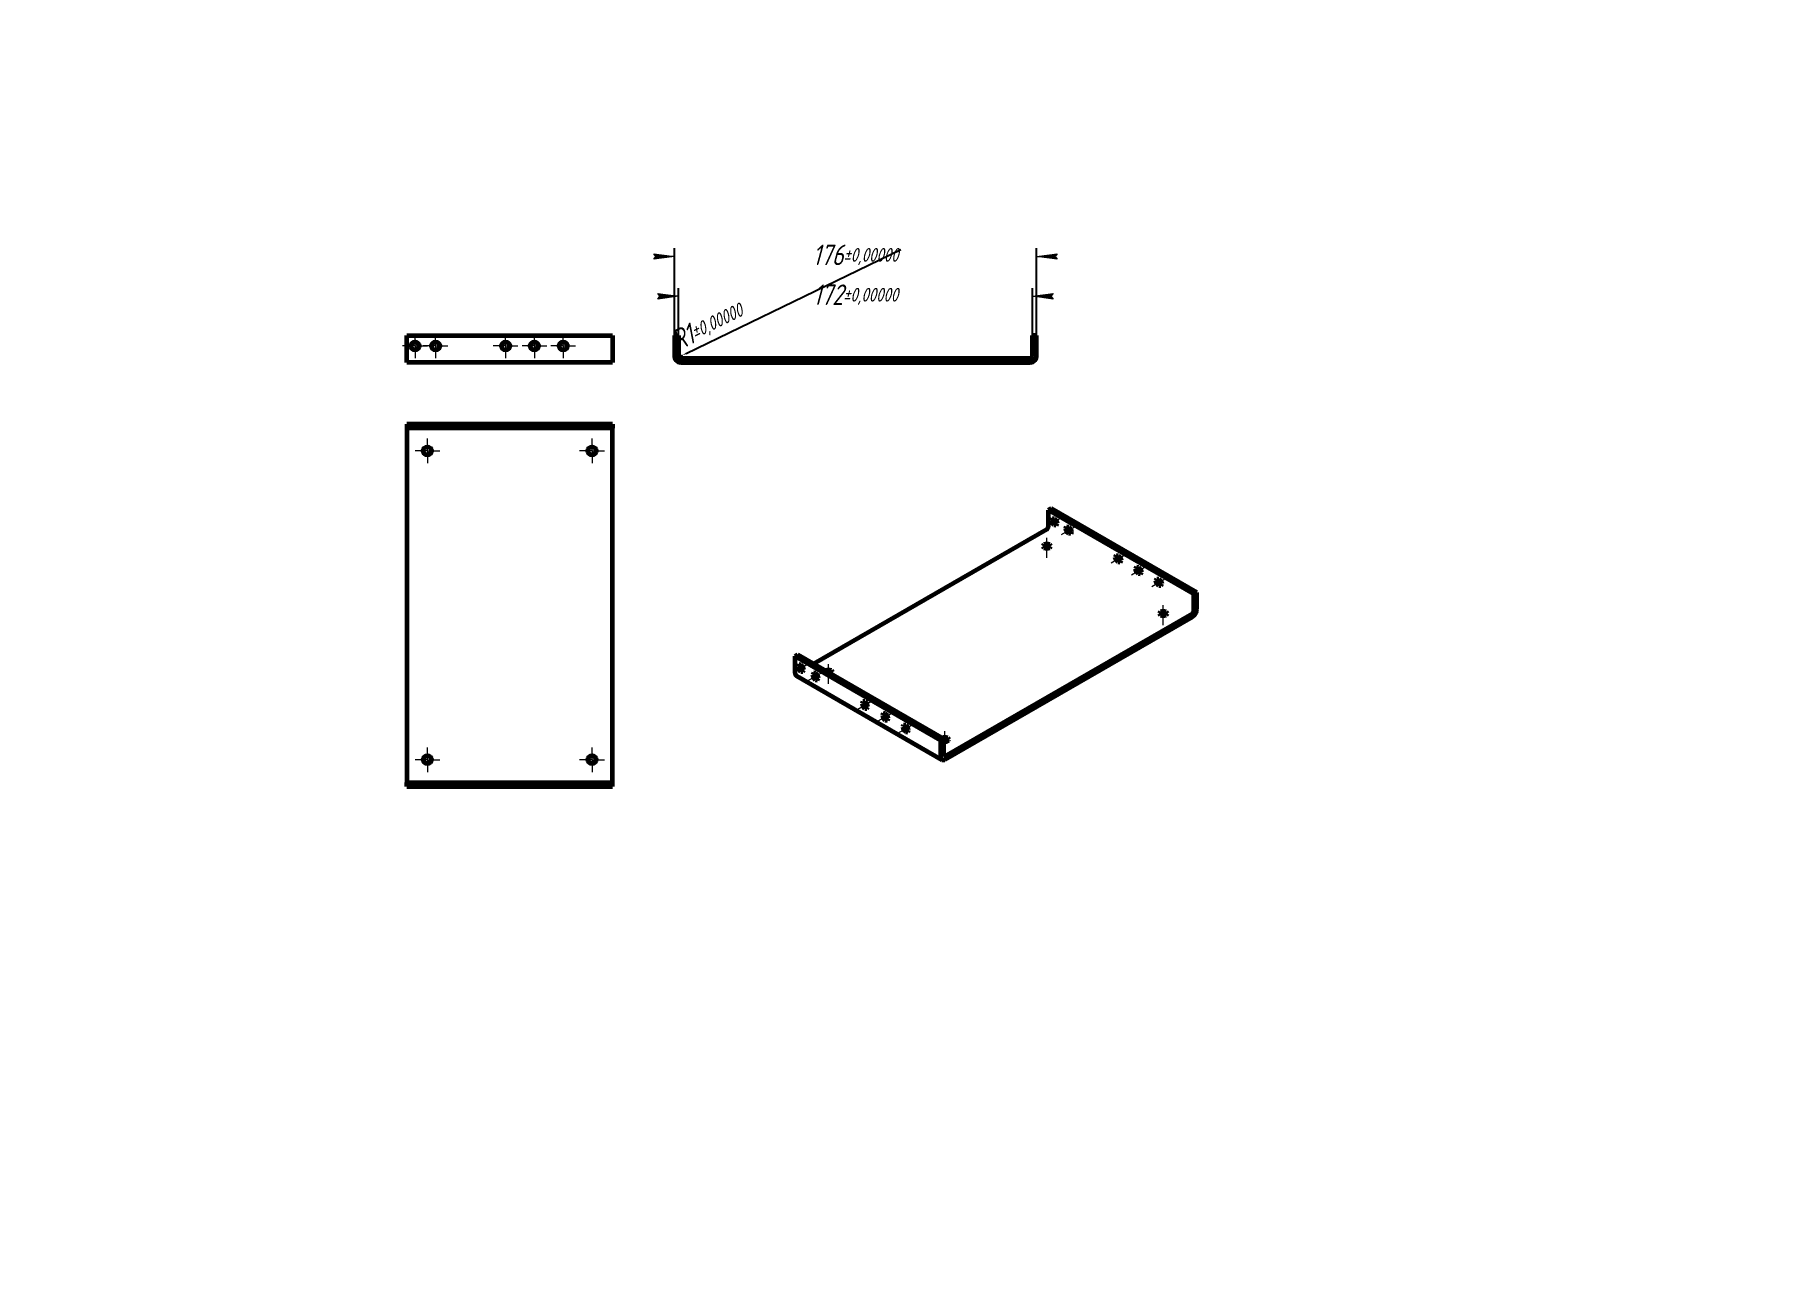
# Model space of a CAD drawing. Header units: millimetres. Extents: x 0 to 420, y 0 to 297.
import ezdxf

# ---------------------------------------------------------------- set-up
doc = ezdxf.new("R2010")
doc.units = ezdxf.units.MM
for name, pattern in [('K5LT_AXLED', [12, 7.5, -1.5, 1.5, -1.5]), ('K5LT_BASIC', [0]), ('K5LT_THIN', [0])]:
    doc.linetypes.add(name, pattern=pattern)
doc.layers.add('Системный слой', color=7, linetype='Continuous')
doc.styles.add('KDIMTEXTSTYLE', font='GOST_AU.SHX', dxfattribs={"width": 0.96, "oblique": 15, "height": 5})
doc.dimstyles.new('KDIMSTYLE (0.50)', dxfattribs={"dimtxt": 5, "dimasz": 1, "dimexe": 2, "dimexo": 0, "dimgap": 1, "dimtad": 1, "dimlfac": 2, "dimtxsty": 'KDIMTEXTSTYLE', "dimsah": 1, "dimcen": 0, "dimdle": 1, "dimadec": 0, "dimazin": 0, "dimtfac": 0.667, "dimtmove": 0, "dimatfit": 3, "dimfxl": 1, "dimtvp": 1, "dimtolj": 1, "dimtzin": 0, "dimarcsym": 0})

# ---------------------------------------------------------------- blocks, each defined once
blk = doc.blocks.new('U0')
at = {"layer": 'Системный слой', "color": 30, "linetype": 'K5LT_AXLED', "lineweight": 18, "true_color": 0xff8000}
for q in [(92.42, 224.38), (89.42, 221.38), (95.42, 221.38), (92.42, 218.38)]:
    blk.add_line((92.42, 221.38), q, dxfattribs=at)
blk = doc.blocks.new('U1')
at = {"layer": 'Системный слой', "color": 30, "linetype": 'K5LT_AXLED', "lineweight": 18, "true_color": 0xff8000}
for q in [(97.42, 224.38), (94.42, 221.38), (100.42, 221.38), (97.42, 218.38)]:
    blk.add_line((97.42, 221.38), q, dxfattribs=at)
blk = doc.blocks.new('U2')
at = {"layer": 'Системный слой', "color": 30, "linetype": 'K5LT_AXLED', "lineweight": 18, "true_color": 0xff8000}
for q in [(114.42, 224.38), (111.42, 221.38), (117.42, 221.38), (114.42, 218.38)]:
    blk.add_line((114.42, 221.38), q, dxfattribs=at)
blk = doc.blocks.new('U3')
at = {"layer": 'Системный слой', "color": 30, "linetype": 'K5LT_AXLED', "lineweight": 18, "true_color": 0xff8000}
for q in [(121.42, 224.38), (118.42, 221.38), (124.42, 221.38), (121.42, 218.38)]:
    blk.add_line((121.42, 221.38), q, dxfattribs=at)
blk = doc.blocks.new('U4')
at = {"layer": 'Системный слой', "color": 30, "linetype": 'K5LT_AXLED', "lineweight": 18, "true_color": 0xff8000}
for q in [(128.42, 224.38), (125.42, 221.38), (131.42, 221.38), (128.42, 218.38)]:
    blk.add_line((128.42, 221.38), q, dxfattribs=at)
blk = doc.blocks.new('U5')
at = {"layer": 'Системный слой', "color": 30, "linetype": 'K5LT_AXLED', "lineweight": 18, "true_color": 0xff8000}
for q in [(95.42, 123.88), (92.42, 120.88), (98.42, 120.88), (95.42, 117.88)]:
    blk.add_line((95.42, 120.88), q, dxfattribs=at)
blk = doc.blocks.new('U6')
at = {"layer": 'Системный слой', "color": 30, "linetype": 'K5LT_AXLED', "lineweight": 18, "true_color": 0xff8000}
for q in [(95.42, 198.88), (92.42, 195.88), (98.42, 195.88), (95.42, 192.88)]:
    blk.add_line((95.42, 195.88), q, dxfattribs=at)
blk = doc.blocks.new('U7')
at = {"layer": 'Системный слой', "color": 30, "linetype": 'K5LT_AXLED', "lineweight": 18, "true_color": 0xff8000}
for q in [(135.42, 123.88), (132.42, 120.88), (138.42, 120.88), (135.42, 117.88)]:
    blk.add_line((135.42, 120.88), q, dxfattribs=at)
blk = doc.blocks.new('U8')
at = {"layer": 'Системный слой', "color": 30, "linetype": 'K5LT_AXLED', "lineweight": 18, "true_color": 0xff8000}
for q in [(135.42, 198.88), (132.42, 195.88), (138.42, 195.88), (135.42, 192.88)]:
    blk.add_line((135.42, 195.88), q, dxfattribs=at)
blk = doc.blocks.new('KDIMARROW_02')
at = {"layer": 'Системный слой'}
blk.add_hatch(color=0, dxfattribs=at).paths.add_polyline_path([(4.5, 0), (5, 0.66), (0, 0), (5, -0.66)])
at = {"layer": 'Системный слой', "color": 0, "linetype": 'K5LT_THIN', "lineweight": 18}
for p, q in [((0, 0), (-1, 0)), ((5, 0.66), (0, 0)), ((0, 0), (5, -0.66)), ((0, 0), (7, 0)), ((4.5, 0), (5, 0.66)), ((5, -0.66), (4.5, 0))]:
    blk.add_line(p, q, dxfattribs=at)
blk = doc.blocks.new('KDIMARROW_01')
at = {"layer": 'Системный слой'}
blk.add_hatch(color=0, dxfattribs=at).paths.add_polyline_path([(0, 0), (-5, 0.66), (-4.5, 0), (-5, -0.66)])
at = {"layer": 'Системный слой', "color": 0, "linetype": 'K5LT_THIN', "lineweight": 18}
for p, q in [((-4.5, 0), (-5, 0.66)), ((-5, 0.66), (0, 0)), ((0, 0), (-5, -0.66)), ((-5, -0.66), (-4.5, 0)), ((0, 0), (-1, 0))]:
    blk.add_line(p, q, dxfattribs=at)
blk = doc.blocks.new('U9')
at = {"layer": 'Системный слой', "color": 150, "linetype": 'K5LT_BASIC', "lineweight": 60, "true_color": 0x0080ff}
for p, q in [((220.11, 121.51), (220.42, 120.82)), ((220.42, 120.82), (221.11, 120.86)), ((221.11, 120.86), (221.17, 120.89))]:
    blk.add_line(p, q, dxfattribs=at)
blk = doc.blocks.new('U10')
at = {"layer": 'Системный слой', "color": 150, "linetype": 'K5LT_BASIC', "lineweight": 60, "true_color": 0x0080ff}
for p, q in [((220.82, 121.91), (220.92, 121.69)), ((220.92, 121.69), (221.17, 121.71))]:
    blk.add_line(p, q, dxfattribs=at)
blk = doc.blocks.new('U11')
at = {"layer": 'Системный слой', "color": 150, "linetype": 'K5LT_BASIC', "lineweight": 60, "true_color": 0x0080ff}
for p, q in [((186.17, 143.96), (186.37, 143.26)), ((186.37, 143.26), (186.87, 142.74))]:
    blk.add_line(p, q, dxfattribs=at)
blk = doc.blocks.new('U12')
at = {"layer": 'Системный слой', "color": 150, "linetype": 'K5LT_BASIC', "lineweight": 60, "true_color": 0x0080ff}
for p, q in [((185.67, 144.01), (185.46, 143.55)), ((185.46, 143.55), (185.67, 142.85)), ((186.17, 143.96), (185.67, 144.01)), ((185.67, 142.85), (186.17, 142.33)), ((186.67, 143.43), (186.17, 143.96)), ((186.87, 142.74), (186.67, 143.43)), ((186.17, 142.33), (186.67, 142.28)), ((186.67, 142.28), (186.87, 142.74))]:
    blk.add_line(p, q, dxfattribs=at)
blk = doc.blocks.new('U13')
at = {"layer": 'Системный слой', "color": 150, "linetype": 'K5LT_BASIC', "lineweight": 60, "true_color": 0x0080ff}
for p, q in [((189.2, 141.97), (189, 141.51)), ((189, 141.51), (189.2, 140.81)), ((189.7, 141.92), (189.2, 141.97)), ((189.2, 140.81), (189.7, 140.29)), ((190.2, 141.39), (189.7, 141.92)), ((189.7, 140.29), (190.2, 140.24)), ((190.41, 140.69), (190.2, 141.39)), ((190.2, 140.24), (190.41, 140.69))]:
    blk.add_line(p, q, dxfattribs=at)
blk = doc.blocks.new('U14')
at = {"layer": 'Системный слой', "color": 150, "linetype": 'K5LT_BASIC', "lineweight": 60, "true_color": 0x0080ff}
for p, q in [((189.7, 141.92), (189.91, 141.22)), ((189.91, 141.22), (190.41, 140.69))]:
    blk.add_line(p, q, dxfattribs=at)
blk = doc.blocks.new('U15')
at = {"layer": 'Системный слой', "color": 150, "linetype": 'K5LT_BASIC', "lineweight": 60, "true_color": 0x0080ff}
for p, q in [((250.51, 177.03), (250.72, 177.49)), ((250.72, 176.33), (250.51, 177.03)), ((250.72, 177.49), (251.22, 177.44)), ((251.22, 177.44), (251.72, 176.91)), ((251.72, 176.91), (251.93, 176.21)), ((251.22, 175.8), (250.72, 176.33)), ((251.72, 175.75), (251.22, 175.8)), ((251.93, 176.21), (251.72, 175.75))]:
    blk.add_line(p, q, dxfattribs=at)
blk = doc.blocks.new('U16')
at = {"layer": 'Системный слой', "color": 150, "linetype": 'K5LT_BASIC', "lineweight": 60, "true_color": 0x0080ff}
for p, q in [((251.43, 176.74), (251.22, 177.44)), ((251.93, 176.21), (251.43, 176.74))]:
    blk.add_line(p, q, dxfattribs=at)
blk = doc.blocks.new('U17')
at = {"layer": 'Системный слой', "color": 150, "linetype": 'K5LT_BASIC', "lineweight": 60, "true_color": 0x0080ff}
for p, q in [((247.89, 178.78), (247.69, 179.48)), ((248.39, 178.25), (247.89, 178.78))]:
    blk.add_line(p, q, dxfattribs=at)
blk = doc.blocks.new('U18')
at = {"layer": 'Системный слой', "color": 150, "linetype": 'K5LT_BASIC', "lineweight": 60, "true_color": 0x0080ff}
for p, q in [((246.98, 179.07), (247.19, 179.53)), ((247.19, 178.37), (246.98, 179.07)), ((247.19, 179.53), (247.69, 179.48)), ((247.69, 177.84), (247.19, 178.37)), ((247.69, 179.48), (248.19, 178.95)), ((248.19, 177.8), (247.69, 177.84)), ((248.19, 178.95), (248.39, 178.25)), ((248.39, 178.25), (248.19, 177.8))]:
    blk.add_line(p, q, dxfattribs=at)
blk = doc.blocks.new('U19')
at = {"layer": 'Системный слой', "color": 150, "linetype": 'K5LT_BASIC', "lineweight": 60, "true_color": 0x0080ff}
for p, q in [((211.12, 129.31), (210.92, 128.85)), ((210.92, 128.85), (211.12, 128.16)), ((211.62, 129.26), (211.12, 129.31)), ((211.12, 128.16), (211.62, 127.63)), ((212.12, 128.74), (211.62, 129.26)), ((211.62, 127.63), (212.12, 127.58)), ((212.33, 128.04), (212.12, 128.74)), ((212.12, 127.58), (212.33, 128.04))]:
    blk.add_line(p, q, dxfattribs=at)
blk = doc.blocks.new('U20')
at = {"layer": 'Системный слой', "color": 150, "linetype": 'K5LT_BASIC', "lineweight": 60, "true_color": 0x0080ff}
for p, q in [((206.67, 132.12), (206.88, 131.42)), ((206.88, 131.42), (207.38, 130.9))]:
    blk.add_line(p, q, dxfattribs=at)
blk = doc.blocks.new('U21')
at = {"layer": 'Системный слой', "color": 150, "linetype": 'K5LT_BASIC', "lineweight": 60, "true_color": 0x0080ff}
for p, q in [((206.17, 132.17), (205.97, 131.71)), ((205.97, 131.71), (206.17, 131.02)), ((206.67, 132.12), (206.17, 132.17)), ((206.17, 131.02), (206.67, 130.49)), ((207.17, 131.59), (206.67, 132.12)), ((206.67, 130.49), (207.17, 130.44)), ((207.38, 130.9), (207.17, 131.59)), ((207.17, 130.44), (207.38, 130.9))]:
    blk.add_line(p, q, dxfattribs=at)
blk = doc.blocks.new('U22')
at = {"layer": 'Системный слой', "color": 150, "linetype": 'K5LT_BASIC', "lineweight": 60, "true_color": 0x0080ff}
for p, q in [((201.22, 135.03), (201.02, 134.57)), ((201.02, 134.57), (201.22, 133.87)), ((201.72, 134.98), (201.22, 135.03)), ((202.22, 134.45), (201.72, 134.98)), ((202.43, 133.75), (202.22, 134.45)), ((201.22, 133.87), (201.72, 133.35)), ((201.72, 133.35), (202.22, 133.3)), ((202.22, 133.3), (202.43, 133.75))]:
    blk.add_line(p, q, dxfattribs=at)
blk = doc.blocks.new('U23')
at = {"layer": 'Системный слой', "color": 150, "linetype": 'K5LT_BASIC', "lineweight": 60, "true_color": 0x0080ff}
for p, q in [((211.62, 129.26), (211.83, 128.57)), ((211.83, 128.57), (212.33, 128.04))]:
    blk.add_line(p, q, dxfattribs=at)
blk = doc.blocks.new('U24')
at = {"layer": 'Системный слой', "color": 150, "linetype": 'K5LT_BASIC', "lineweight": 60, "true_color": 0x0080ff}
for p, q in [((201.72, 134.98), (201.93, 134.28)), ((201.93, 134.28), (202.43, 133.75))]:
    blk.add_line(p, q, dxfattribs=at)
blk = doc.blocks.new('U25')
at = {"layer": 'Системный слой', "color": 150, "linetype": 'K5LT_BASIC', "lineweight": 60, "true_color": 0x0080ff}
for p, q in [((268.4, 166.94), (268.19, 167.64)), ((268.9, 166.41), (268.4, 166.94))]:
    blk.add_line(p, q, dxfattribs=at)
blk = doc.blocks.new('U26')
at = {"layer": 'Системный слой', "color": 150, "linetype": 'K5LT_BASIC', "lineweight": 60, "true_color": 0x0080ff}
for p, q in [((262.54, 170.09), (262.74, 170.55)), ((262.74, 169.39), (262.54, 170.09)), ((262.74, 170.55), (263.24, 170.5)), ((263.24, 168.86), (262.74, 169.39)), ((263.24, 170.5), (263.74, 169.97)), ((263.74, 168.81), (263.24, 168.86)), ((263.74, 169.97), (263.95, 169.27)), ((263.95, 169.27), (263.74, 168.81))]:
    blk.add_line(p, q, dxfattribs=at)
blk = doc.blocks.new('U27')
at = {"layer": 'Системный слой', "color": 150, "linetype": 'K5LT_BASIC', "lineweight": 60, "true_color": 0x0080ff}
for p, q in [((272.43, 164.37), (272.64, 164.83)), ((272.64, 163.68), (272.43, 164.37)), ((272.64, 164.83), (273.14, 164.78)), ((273.14, 164.78), (273.64, 164.25)), ((273.64, 164.25), (273.85, 163.56)), ((273.14, 163.15), (272.64, 163.68)), ((273.64, 163.1), (273.14, 163.15)), ((273.85, 163.56), (273.64, 163.1))]:
    blk.add_line(p, q, dxfattribs=at)
blk = doc.blocks.new('U28')
at = {"layer": 'Системный слой', "color": 150, "linetype": 'K5LT_BASIC', "lineweight": 60, "true_color": 0x0080ff}
for p, q in [((263.45, 169.8), (263.24, 170.5)), ((263.95, 169.27), (263.45, 169.8))]:
    blk.add_line(p, q, dxfattribs=at)
blk = doc.blocks.new('U29')
at = {"layer": 'Системный слой', "color": 150, "linetype": 'K5LT_BASIC', "lineweight": 60, "true_color": 0x0080ff}
for p, q in [((267.49, 167.23), (267.69, 167.69)), ((267.69, 166.53), (267.49, 167.23)), ((267.69, 167.69), (268.19, 167.64)), ((268.19, 166.01), (267.69, 166.53)), ((268.19, 167.64), (268.69, 167.11)), ((268.69, 165.96), (268.19, 166.01)), ((268.69, 167.11), (268.9, 166.41)), ((268.9, 166.41), (268.69, 165.96))]:
    blk.add_line(p, q, dxfattribs=at)
blk = doc.blocks.new('U30')
at = {"layer": 'Системный слой', "color": 150, "linetype": 'K5LT_BASIC', "lineweight": 60, "true_color": 0x0080ff}
for p, q in [((273.35, 164.08), (273.14, 164.78)), ((273.85, 163.56), (273.35, 164.08))]:
    blk.add_line(p, q, dxfattribs=at)
blk = doc.blocks.new('U31')
at = {"layer": 'Системный слой', "color": 150, "linetype": 'K5LT_BASIC', "lineweight": 60, "true_color": 0x0080ff}
for p, q in [((245.21, 173.15), (244.92, 172.74)), ((244.92, 172.74), (245.21, 172.33)), ((245.92, 173.32), (245.21, 173.15)), ((245.21, 172.33), (245.92, 172.16)), ((246.63, 173.15), (245.92, 173.32)), ((245.92, 172.16), (246.63, 172.33)), ((246.92, 172.74), (246.63, 173.15)), ((246.63, 172.33), (246.92, 172.74))]:
    blk.add_line(p, q, dxfattribs=at)
blk = doc.blocks.new('U32')
at = {"layer": 'Системный слой', "color": 150, "linetype": 'K5LT_BASIC', "lineweight": 60, "true_color": 0x0080ff}
for p, q in [((273.5, 156.82), (273.2, 156.41)), ((273.2, 156.41), (273.5, 156)), ((274.2, 156.99), (273.5, 156.82)), ((273.5, 156), (274.2, 155.83)), ((274.91, 156.82), (274.2, 156.99)), ((274.2, 155.83), (274.91, 156)), ((275.2, 156.41), (274.91, 156.82)), ((274.91, 156), (275.2, 156.41))]:
    blk.add_line(p, q, dxfattribs=at)
blk = doc.blocks.new('U33')
at = {"layer": 'Системный слой', "color": 150, "linetype": 'K5LT_BASIC', "lineweight": 60, "true_color": 0x0080ff}
for p, q in [((221.17, 126.37), (220.46, 126.2)), ((221.88, 126.2), (221.17, 126.37)), ((222.17, 125.79), (221.88, 126.2)), ((220.82, 125.25), (221.58, 125.27)), ((221.58, 125.27), (222.1, 125.59)), ((222.1, 125.59), (222.17, 125.79))]:
    blk.add_line(p, q, dxfattribs=at)
blk = doc.blocks.new('U34')
at = {"layer": 'Системный слой', "color": 150, "linetype": 'K5LT_BASIC', "lineweight": 60, "true_color": 0x0080ff}
for p, q in [((192.89, 142.7), (192.18, 142.53)), ((193.59, 142.53), (192.89, 142.7)), ((193.89, 142.12), (193.59, 142.53)), ((193.59, 141.71), (193.89, 142.12))]:
    blk.add_line(p, q, dxfattribs=at)
blk = doc.blocks.new('U35')
at = {"layer": 'Системный слой', "color": 150, "linetype": 'K5LT_BASIC', "lineweight": 60, "true_color": 0x0080ff}
for p, q in [((274.2, 156.17), (273.5, 156)), ((274.91, 156), (274.2, 156.17))]:
    blk.add_line(p, q, dxfattribs=at)
blk = doc.blocks.new('U36')
at = {"layer": 'Системный слой', "color": 150, "linetype": 'K5LT_BASIC', "lineweight": 60, "true_color": 0x0080ff}
for p, q in [((245.92, 172.5), (245.21, 172.33)), ((246.63, 172.33), (245.92, 172.5))]:
    blk.add_line(p, q, dxfattribs=at)
blk = doc.blocks.new('U37')
at = {"layer": 'Системный слой', "color": 150, "linetype": 'K5LT_BASIC', "lineweight": 60, "true_color": 0x0080ff}
for p, q in [((221.17, 125.55), (220.82, 125.52)), ((221.88, 125.38), (221.17, 125.55))]:
    blk.add_line(p, q, dxfattribs=at)

msp = doc.modelspace()

# ---------------------------------------------------------------- linework, layer by layer
at = {"layer": 'Системный слой', "color": 150, "linetype": 'K5LT_BASIC', "lineweight": 60, "true_color": 0x0080ff}
for p, q in [((90.4237, 223.8842), (140.4237, 223.8842)), ((90.4237, 218.8842), (90.4237, 223.8842)), ((140.4237, 223.8842), (140.4237, 218.8842)), ((155.4237, 223.8842), (156.4237, 223.8842)), ((155.4237, 223.8842), (155.4237, 218.8842)), ((156.4237, 223.8842), (156.4237, 218.8842)), ((242.4237, 218.8842), (242.4237, 223.8842)), ((243.4237, 223.8842), (242.4237, 223.8842)), ((243.4237, 218.8842), (243.4237, 223.8842)), ((90.4237, 217.3842), (90.4237, 218.8842)), ((140.4237, 218.8842), (140.4237, 217.3842)), ((140.4237, 217.3842), (90.4237, 217.3842)), ((156.9237, 218.3842), (241.9237, 218.3842)), ((156.9237, 217.3842), (241.9237, 217.3842)), ((90.4237, 202.3842), (90.4237, 201.3842)), ((140.4237, 202.3842), (90.4237, 202.3842)), ((140.4237, 202.3842), (140.4237, 201.3842)), ((90.4237, 201.3842), (90.4237, 200.8842)), ((140.4237, 201.3842), (90.4237, 201.3842)), ((90.4237, 200.8842), (90.4237, 115.8842)), ((140.4237, 200.8842), (140.4237, 201.3842)), ((140.4237, 115.8842), (140.4237, 200.8842)), ((246.979, 181.9272), (246.2719, 181.519)), ((246.2719, 181.519), (246.2719, 177.4365)), ((281.6272, 161.1066), (246.2719, 181.519)), ((282.3343, 161.5148), (246.979, 181.9272)), ((245.9183, 176.8241), (189.3498, 144.1643)), ((282.3343, 161.5148), (281.6272, 161.1066)), ((281.6272, 157.0241), (281.6272, 161.1066)), ((282.3343, 157.4323), (282.3343, 161.5148)), ((221.1696, 121.7106), (281.2737, 156.4117)), ((221.1696, 120.8941), (281.2737, 155.5952)), ((184.7536, 146.0014), (185.4607, 146.4096)), ((184.7536, 146.0014), (220.1089, 125.589)), ((184.7536, 141.9189), (184.7536, 146.0014)), ((185.4607, 146.4096), (220.816, 125.9972)), ((185.0642, 141.2322), (220.4196, 120.8198)), ((220.1089, 125.589), (220.816, 125.9972)), ((220.1089, 125.589), (220.1089, 121.5065)), ((220.816, 125.9972), (220.816, 121.9147)), ((90.4237, 115.8842), (90.4237, 115.3842)), ((90.4237, 115.3842), (140.4237, 115.3842)), ((90.4237, 114.3842), (90.4237, 115.3842)), ((90.4237, 114.3842), (140.4237, 114.3842)), ((140.4237, 115.3842), (140.4237, 115.8842)), ((140.4237, 114.3842), (140.4237, 115.3842))]:
    msp.add_line(p, q, dxfattribs=at)
at = {"layer": 'Системный слой', "color": 30, "linetype": 'K5LT_AXLED', "lineweight": 18, "true_color": 0xff8000}
for p, q in [((245.954, 177.6612), (250.1252, 180.0695)), ((249.4896, 175.62), (253.6608, 178.0283)), ((245.9183, 169.9252), (245.9183, 174.7416)), ((261.5104, 168.6798), (265.6816, 171.088)), ((266.4601, 165.822), (270.6313, 168.2303)), ((271.4099, 162.9643), (275.5811, 165.3726)), ((274.2026, 153.5952), (274.2026, 158.4117)), ((184.4357, 142.1436), (188.6069, 144.5519)), ((192.8853, 139.3065), (192.8853, 144.123)), ((187.9713, 140.1024), (192.1425, 142.5107)), ((199.9921, 133.1622), (204.1633, 135.5704)), ((204.9418, 130.3044), (209.113, 132.7127)), ((209.8916, 127.4467), (214.0628, 129.855)), ((221.1696, 122.9766), (221.1696, 127.7931))]:
    msp.add_line(p, q, dxfattribs=at)
at = {"layer": 'Системный слой', "color": 150, "linetype": 'K5LT_BASIC', "lineweight": 60, "true_color": 0x0080ff}
for centre in [(92.4237, 221.3842), (97.4237, 221.3842), (114.4237, 221.3842), (121.4237, 221.3842), (128.4237, 221.3842), (95.4237, 195.8842), (135.4237, 195.8842), (95.4237, 120.8842), (135.4237, 120.8842)]:
    msp.add_circle(centre, 1, dxfattribs=at)
for centre, radius, start, end in [((156.9237, 218.8842), 1.5, 180, 270), ((156.9237, 218.8842), 0.5, 180, 270), ((241.9237, 218.8842), 1.5, 270, 0), ((241.9237, 218.8842), 0.5, 270, 0)]:
    msp.add_arc(centre, radius, start, end, dxfattribs=at)
for centre, major_axis, start_param, end_param in [((245.9183, 177.2324), (0.25, 0.433), 3.92699082, 5.49778714), ((281.2737, 156.82), (-0.75, -1.299), 0.78539816, 2.35619449), ((281.2737, 156.82), (-0.25, -0.433), 0.78539816, 2.35619449), ((185.8142, 142.5313), (-0.75, -1.299), 5.49778714, 6.28318531)]:
    msp.add_ellipse(centre, major_axis=major_axis, ratio=0.57735027, start_param=start_param, end_param=end_param, dxfattribs=at)

# ---------------------------------------------------------------- block references
at = {"layer": 'Системный слой'}
for name in ['U0', 'U1', 'U2', 'U3', 'U4', 'U6', 'U8', 'U18', 'U17', 'U15', 'U16', 'U31', 'U36', 'U26', 'U28', 'U29', 'U25', 'U27', 'U30', 'U32', 'U35', 'U12', 'U11', 'U13', 'U14', 'U34', 'U22', 'U24', 'U21', 'U20', 'U19', 'U23', 'U33', 'U5', 'U7', 'U37', 'U10', 'U9']:
    msp.add_blockref(name, (0, 0), dxfattribs=at)

# ---------------------------------------------------------------- dimensions: what is measured, and where the dimension line sits
at = {"layer": 'Системный слой', "color": 7}
for base, p1, p2, location in [((155.4237, 243.1047), (243.4237, 223.8842), (155.4237, 223.8842), (199.4237, 243.1047)), ((156.4237, 233.4302), (242.4237, 223.0343), (156.4237, 223.8842), (199.4237, 233.4302))]:
    msp.add_linear_dim(base=base, p1=p1, p2=p2, location=location, dimstyle='KDIMSTYLE (0.50)', override={"dimexo": 0, "dimpost": '\\H5.0;\\W0.965;\\Q15;<>', "dimblk1": 'KDIMARROW_01', "dimblk2": 'KDIMARROW_01', "dimse1": 0, "dimse2": 0, "dimclrt": 7, "dimtol": 1, "dimtp": 0, "dimtm": 0, "dimtdec": 5, "dimtolj": 1}, dxfattribs=at).render()
msp.add_radius_dim(center=(156.9237, 218.8842), radius=0.5, location=(165.0735, 222.8325), dimstyle='KDIMSTYLE (0.50)', override={"dimpost": '\\H5.0;\\W0.965;\\Q15;<>', "dimblk2": 'KDIMARROW_02', "dimclrt": 7, "dimtol": 1, "dimtp": 0, "dimtm": 0, "dimtdec": 5, "dimtolj": 1}, dxfattribs=at).render()

doc.saveas('drawing.dxf')
